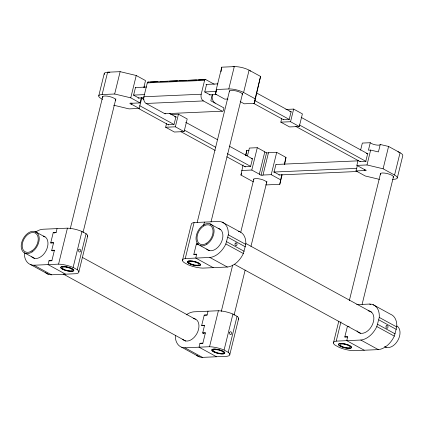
<?xml version="1.0" encoding="UTF-8"?>
<svg xmlns="http://www.w3.org/2000/svg" width="424" height="424" viewBox="0 0 424 424"><rect width="100%" height="100%" fill="white"/><g stroke="black" fill="none" stroke-linecap="round" stroke-linejoin="round"><path stroke-width="0.64" d="M253.441 181.848A10.764 3.005 13.8 0 1 252.45 181.345L240.97 175.07L243.042 164.904M240.191 101.58L244.251 103.8L254.384 103.35L255.078 98.766L260.564 76.431L249.084 70.156L243.599 92.485L255.078 98.766M227.995 99.025L224.831 99.163L215.556 94.091L216.267 89.512L221.752 67.178L234.281 66.626L228.796 88.955L216.267 89.512M221.042 71.757L221.752 67.178M249.111 150.758A5.321 1.484 13.8 0 1 246.826 150.366L245.83 155.29M260.564 76.431L254.384 103.35M265.604 184.869A10.764 3.005 13.8 0 0 267.252 184.875L279.787 184.323L281.748 174.64M245.888 155.587L247.552 155.513L249.386 148.056L257.283 147.7L264.82 151.824A1.881 0.525 13.8 0 0 266.574 152.783A1.881 0.525 13.8 0 0 268.482 152.698L276.702 152.338L285.977 157.41L284.642 164.544M238.479 231.319A19.303 12.784 -61.3 0 1 245.777 244.399L243.339 253.526A19.303 12.784 -61.3 0 1 227.333 267.025L202.741 268.111A13.478 3.763 13.8 0 1 188.203 264.804L184.08 262.546A13.478 3.763 13.8 0 1 185.251 258.545L209.843 257.458A19.303 12.784 -61.3 0 0 225.849 243.959L228.287 234.832A19.303 12.784 -61.3 0 0 218.678 221.476L194.086 222.563A13.478 3.763 13.8 0 0 191.277 224.466L182.442 260.447M373.035 304.676L390.525 314.242A19.303 12.784 -61.3 0 1 396.753 326.984L394.315 336.11A19.303 12.784 -61.3 0 1 378.309 349.609L353.717 350.696A13.478 3.763 13.8 0 1 339.179 347.383L335.055 345.131A13.478 3.763 13.8 0 1 336.221 341.124L360.819 340.037A19.303 12.784 -61.3 0 0 376.819 326.544L379.263 317.417A19.303 12.784 -61.3 0 0 369.654 304.061L356.716 304.633M56.138 232.336L53.27 232.463L50.684 243.01L53.546 242.883M57.049 228.616L56.09 232.522L53.228 232.649M98.734 95.925L104.219 73.596M24.332 252.858A19.303 12.784 -61.3 0 0 33.984 265.223L58.576 264.136L67.416 228.16A13.478 3.763 13.8 0 1 81.949 231.467L86.077 233.725A13.478 3.763 13.8 0 1 87.466 236.672M102.624 99.391L101.474 98.766A10.764 3.005 13.8 0 1 102.126 94.552L107.611 72.218L120.146 71.667L136.242 75.504L145.517 80.576L143.794 87.598M70.241 228.817L102.762 96.407M102.126 94.552L114.66 94.001L120.146 71.667M45.501 272.579A19.303 12.784 -61.3 0 0 51.474 274.794L76.071 273.708A13.478 3.763 13.8 0 0 77.237 269.701L73.114 267.449L81.949 231.467M83.019 232.543L115.858 98.845M77.237 269.701L86.077 233.725M78.875 271.805L87.715 235.823M141.287 97.806L140.031 102.91L130.756 97.838L136.242 75.504M135.489 87.503L133.608 95.172L139.008 98.13M141.855 97.594L139.194 108.438L131.652 104.315L131.965 103.037M144.361 87.381L144.679 86.109M215.212 103.17A6.652 4.627 87.5 0 1 212.36 94.573L210.839 100.78L223.957 107.95L223.347 110.436A1.33 0.927 87.5 0 1 222.165 111.194L164.862 113.727L146.105 103.467A5.189 3.609 87.5 0 1 143.879 96.762L147.287 82.892A1.33 0.927 87.5 0 1 148.469 82.129M170.676 114.528L178.456 114.183L187.201 118.964L184.101 131.594L174.375 132.028L165.63 127.242L166.563 123.453M165.63 127.242L175.356 126.813L178.456 114.183M222.165 111.194L203.409 100.933A5.189 3.609 87.5 0 1 201.188 94.229L204.596 80.359A1.33 0.927 87.5 0 1 205.773 79.601L213.95 84.069A1.33 0.927 87.5 0 1 214.168 84.238M206.61 84.275L204.723 91.944L210.129 94.902M215.556 94.091L216.494 90.264M185.251 258.545L194.086 222.563M197.155 222.573L229.522 90.805M198.029 243.864L196.397 243.938L193.805 254.485L196.667 254.358M203.626 225.457L204.448 222.107M211.041 221.805L242.618 93.248M245.602 155.338L246.826 150.366M240.97 175.07L241.442 173.156M208.025 311.2L207.066 315.106L204.198 315.233M241.664 170.48L251.798 170.035L257.283 147.7M175.308 335.442A19.303 12.784 -61.3 0 0 184.959 347.807L209.551 346.721L218.387 310.739A13.478 3.763 13.8 0 1 232.924 314.051L237.048 316.304A13.478 3.763 13.8 0 1 238.442 319.256M221.302 311.396L232.67 265.117M240.721 232.336L253.822 178.986M280.492 179.744L271.217 174.667L262.997 175.032A1.881 0.525 13.8 0 1 261.089 175.117A1.881 0.525 13.8 0 1 259.334 174.158L264.82 151.824M261.089 175.117L266.574 152.783M262.997 175.032L268.482 152.698M196.471 355.164A19.303 12.784 -61.3 0 0 202.449 357.374L227.041 356.287A13.478 3.763 13.8 0 0 228.213 352.286L224.089 350.028L232.924 314.051M285.871 109.44L293.647 109.095L302.392 113.876L299.291 126.511L289.566 126.94L280.821 122.154L281.753 118.365M234.08 315.122L245.13 270.13M250.976 246.349L266.919 181.424M271.217 174.667L276.702 152.338M228.213 352.286L237.048 316.304M275.95 164.337L274.068 172.006L279.474 174.964M229.85 354.39L238.691 318.408M280.821 122.154L290.546 121.725L293.647 109.095M284.255 164.427L285.977 157.41M279.787 184.323L282.135 174.752M357.273 165.816L356.017 170.925L364.237 170.559A1.881 0.525 13.8 0 0 366.145 170.475A1.881 0.525 13.8 0 0 364.396 169.521L356.86 165.392L358.11 160.288M360.617 150.08L362.345 143.063L370.263 142.718A5.321 1.484 13.8 0 0 375.94 144.939A5.321 1.484 13.8 0 0 380.249 144.473L388.585 146.46L400.06 152.735L394.574 175.07A10.764 3.005 13.8 0 1 393.923 179.283L392.603 179.341M370.263 142.718L368.43 150.176L370.656 150.08L378.42 151.93L380.249 144.473M364.237 170.559L364.55 169.282M333.418 343.027L338.781 321.18M336.221 341.124L340.96 321.853M349.323 300.653L380.582 173.384M394.574 175.07L383.1 168.789L388.585 146.46M362.101 304.384L393.52 176.469M397.315 177.905L402.8 155.571A10.764 3.005 13.8 0 0 397.966 151.744M356.86 165.392L366.988 164.947L370.656 150.08M147.992 82.055L205.296 79.527M150.446 82.044L157.691 81.721M160.325 81.604L167.57 81.286M169.547 81.196L177.449 80.852M179.426 80.761L186.671 80.443M188.648 80.353L196.551 80.004M198.527 79.919L205.773 79.601M147.287 82.892L204.596 80.359M135.304 87.535L146.534 87.042M206.016 84.413L217.91 83.888M133.449 95.093L144.679 94.594M204.819 91.939L216.054 91.446M143.879 96.762L201.188 94.229M138.113 98.034L144.059 97.774M209.488 94.881L216.754 94.563M140.031 102.91L131.811 103.27A1.881 0.525 13.8 0 0 129.903 103.355A1.881 0.525 13.8 0 0 131.652 104.315M146.105 103.467L203.409 100.933M139.194 108.438L129.06 108.888L113.595 105.194M174.624 116.807L175.939 116.748L174.052 124.418L168.153 124.677M289.815 111.719L291.129 111.66L289.242 119.33L283.343 119.589M251.167 158.793L252.481 158.74L250.595 166.404L244.696 166.664M366.357 153.711L367.672 153.652L365.79 161.316L359.886 161.576M276.104 164.464L357.983 160.85M273.586 172.049L356.785 168.376M278.913 174.964L357.49 171.492M67.416 228.16L42.819 229.246A19.303 12.784 -61.3 0 0 35.287 232.267M50.726 242.825L53.594 242.698L51.675 250.515L54.394 250.393M196.349 244.123L198.527 244.028M51.898 260.569L49.03 260.696L48.071 264.603L65.561 274.169M193.847 254.299L196.715 254.172L195.756 258.078L213.246 267.645M48.983 260.882L51.85 260.755L54.442 250.208L51.717 250.33L52.846 250.944M218.387 310.739L193.794 311.826A19.303 12.784 -61.3 0 0 186.263 314.846M207.113 314.921L204.246 315.048L201.654 325.595L204.522 325.468M201.702 325.409L204.569 325.282L202.646 333.094L205.37 332.978M349 326.448L347.367 326.522L344.781 337.064L347.643 336.942M347.325 326.708L348.957 326.634M202.868 343.149L200.006 343.276L199.047 347.187L216.537 356.754M344.823 336.879L347.691 336.751L346.731 340.663L364.221 350.229M199.958 343.461L202.826 343.334L205.417 332.792L202.693 332.909L203.822 333.529M114.66 94.001L130.756 97.838M366.988 164.947L383.1 168.789M379.459 179.373L365.292 175.997L356.017 170.925M256.456 92.904L291.283 111.957M301.151 117.353L367.91 153.87M254.601 100.462L289.428 119.51M299.296 124.91L366.055 161.427M290.546 121.725L299.291 126.511M253.425 103.255L283.614 119.769M295.804 126.437L360.241 161.682M141.521 98.135L143.847 99.402M169.404 113.383L176.373 117.194M185.664 122.282L217.613 139.756M229.23 146.11L252.466 158.82M139.666 105.687L173.935 124.433M184.392 130.152L215.758 147.308M227.375 153.663L250.605 166.372M175.356 126.813L184.101 131.594M251.798 170.035L259.334 174.158M138.494 108.486L168.699 125.006M180.9 131.679L215.169 150.425M226.787 156.779L245.374 166.95M222.059 222.091L239.549 231.658M369.654 304.061L370.783 304.676M209.917 223.819L220.379 229.543M245.947 243.53L371.472 312.186M228.287 234.832L245.777 244.399M379.263 317.417L396.753 326.984M227.868 237.265L245.364 246.837M378.844 319.85L396.334 329.416M226.665 241.728L244.16 251.294M377.641 324.312L395.131 333.879M225.849 243.959L243.339 253.526M376.819 326.544L394.315 336.11M200.17 245.586L209.467 250.674M234.456 264.343L360.559 333.322M384.966 346.673L386.126 347.304M196.397 243.938L197.52 244.553M209.843 257.458L227.333 267.025M360.819 340.037L378.309 349.609M53.27 232.463L54.399 233.083M35.086 231.541L44.965 236.947M82.738 257.607L195.475 319.272M25.339 253.308L34.636 258.396M63.112 273.973L185.728 341.044M33.984 265.223L51.474 274.794M184.959 347.807L202.449 357.374M30.74 264.661L48.23 274.233M181.716 347.245L199.206 356.812M396.827 325.961A11.973 7.929 -61.3 0 1 397.701 340.684A11.973 7.929 -61.3 0 1 384.738 346.604M209.551 346.721A13.478 3.763 13.8 0 1 224.089 350.028M193.18 318.519A12.095 8.008 -61.3 0 1 197.823 331.621L196.81 333.757A12.095 8.008 -61.3 0 1 182.723 339.386M58.576 264.136A13.478 3.763 13.8 0 1 73.114 267.449M43.285 236.078A12.095 8.008 -61.3 0 1 46.847 249.036L45.834 251.178A12.095 8.008 -61.3 0 1 31.747 256.806M218.201 228.351A12.095 8.008 -61.3 0 1 222.87 234.817L222.849 236.91A12.095 8.008 -61.3 0 1 216.309 248.649A12.095 8.008 -61.3 0 1 206.663 249.079M368.096 310.792A12.095 8.008 -61.3 0 1 373.846 317.401L373.82 319.495A12.095 8.008 -61.3 0 1 366.707 331.648A12.095 8.008 -61.3 0 1 356.96 330.8M104.458 74.449A10.764 3.005 13.8 0 1 109.853 72.266M102.767 97.393A6.773 1.887 13.8 0 1 109.493 96.55A6.773 1.887 13.8 0 1 115.487 100.424M253.738 179.972A6.773 1.887 13.8 0 1 260.463 179.129A6.773 1.887 13.8 0 1 266.463 183.009M165.773 113.521A1.33 0.927 87.5 0 1 164.862 113.727M380.413 174.381A6.773 1.887 13.8 0 1 387.139 173.538A6.773 1.887 13.8 0 1 393.133 177.412M228.796 88.955A10.764 3.005 13.8 0 1 243.599 92.485M233.046 66.743A10.764 3.005 13.8 0 1 250.653 71.168M229.437 91.796A6.773 1.887 13.8 0 1 236.163 90.953A6.773 1.887 13.8 0 1 242.157 94.828M31.922 250.854A10.642 7.049 -61.3 0 0 36.146 233.661A10.642 7.049 -61.3 0 0 22.573 242.761A10.642 7.049 -61.3 0 0 31.922 250.854M32.134 251.904A11.973 7.929 -61.3 0 0 36.888 232.564A11.973 7.929 -61.3 0 0 21.619 242.804A11.973 7.929 -61.3 0 0 32.134 251.904M213.521 351.713A6.652 1.855 13.8 0 0 224.471 353.473A6.652 1.855 13.8 0 0 216.897 349.328A6.652 1.855 13.8 0 0 213.521 351.713M214.475 351.671A5.321 1.484 13.8 0 0 223.236 353.075A5.321 1.484 13.8 0 0 217.178 349.763A5.321 1.484 13.8 0 0 214.475 351.671M340.281 346.116A6.652 1.855 13.8 0 0 351.231 347.871A6.652 1.855 13.8 0 0 343.657 343.731A6.652 1.855 13.8 0 0 340.281 346.116M340.106 346.127A6.773 1.887 13.8 0 0 351.257 347.913A6.773 1.887 13.8 0 0 343.546 343.694A6.773 1.887 13.8 0 0 340.106 346.127M341.235 346.074A5.321 1.484 13.8 0 0 349.996 347.479A5.321 1.484 13.8 0 0 343.938 344.166A5.321 1.484 13.8 0 0 341.235 346.074M62.461 269.139A6.652 1.855 13.8 0 0 73.41 270.894A6.652 1.855 13.8 0 0 65.837 266.749A6.652 1.855 13.8 0 0 62.461 269.139A6.773 1.887 13.8 0 0 73.606 270.925A6.773 1.887 13.8 0 0 65.9 266.707A6.773 1.887 13.8 0 0 62.461 269.139M63.415 269.097A5.321 1.484 13.8 0 0 72.175 270.496A5.321 1.484 13.8 0 0 66.118 267.184A5.321 1.484 13.8 0 0 63.415 269.097M189.221 263.537A6.652 1.855 13.8 0 0 200.17 265.292A6.652 1.855 13.8 0 0 192.597 261.152A6.652 1.855 13.8 0 0 189.221 263.537M190.175 263.495A5.321 1.484 13.8 0 0 198.936 264.899A5.321 1.484 13.8 0 0 192.878 261.587A5.321 1.484 13.8 0 0 190.175 263.495M206.753 243.132A10.642 7.049 -61.3 0 0 210.977 225.939A10.642 7.049 -61.3 0 0 197.404 235.039A10.642 7.049 -61.3 0 0 206.753 243.132M206.97 244.187A11.973 7.929 -61.3 0 0 211.719 224.842A11.973 7.929 -61.3 0 0 196.45 235.082A11.973 7.929 -61.3 0 0 206.97 244.187M229.734 332.315A1.452 1.007 87.5 0 0 230.497 334.61A1.452 1.007 87.5 0 0 231.478 332.58A1.452 1.007 87.5 0 0 229.734 332.315M213.436 351.719A6.773 1.887 13.8 0 0 224.582 353.505A6.773 1.887 13.8 0 0 216.871 349.291A6.773 1.887 13.8 0 0 213.436 351.719M78.758 249.731A1.452 1.007 87.5 0 0 79.521 252.026A1.452 1.007 87.5 0 0 80.502 249.996A1.452 1.007 87.5 0 0 78.758 249.731M189.136 263.543A6.773 1.887 13.8 0 0 200.282 265.329A6.773 1.887 13.8 0 0 192.57 261.11A6.773 1.887 13.8 0 0 189.136 263.543M235.188 243.429A1.452 1.023 89.8 0 0 235.908 245.724A1.452 1.023 89.8 0 0 236.947 243.694A1.452 1.023 89.8 0 0 235.188 243.429M386.163 326.008A1.452 1.023 89.8 0 0 386.884 328.303A1.452 1.023 89.8 0 0 387.923 326.273A1.452 1.023 89.8 0 0 386.163 326.008"/></g></svg>
